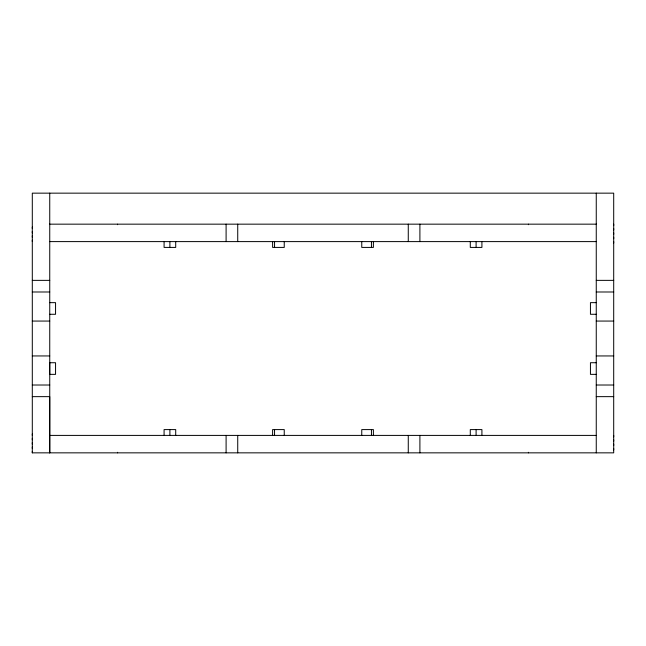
<?xml version="1.0" encoding="UTF-8"?>
<svg xmlns="http://www.w3.org/2000/svg" width="646" height="646" viewBox="0 0 646 646"><rect width="100%" height="100%" fill="white"/><g stroke="black" fill="none" stroke-linecap="round" stroke-linejoin="round"><path stroke-width="0.97" d="M32.3 452.846L32.3 193.154L613.7 193.154L613.7 452.846L32.3 452.846L32.3 451.392M32.3 448.486L32.3 447.032M32.3 444.109L32.3 442.672M32.3 439.764L32.3 438.311M32.3 435.42L32.3 433.95M32.3 240.15L32.3 241.588M32.3 237.244L32.3 235.79M32.3 232.899L32.3 231.43M32.3 228.523L32.3 227.069M49.742 374.115L49.742 363.012M613.7 449.939L613.7 448.486M613.7 445.578L613.7 444.125M613.7 441.218L613.7 439.764M613.7 436.858L613.7 435.404M613.7 243.058L613.7 241.588M613.7 238.697L613.7 237.244M613.7 234.337L613.7 232.883M613.7 229.976L613.7 228.523M613.7 225.615L613.7 224.162M49.5 224.162L596.5 224.162M49.742 241.604L596.258 241.604M32.3 280.364L49.742 280.364M596.258 280.364L613.7 280.364M32.3 291.992L49.742 291.992M596.258 291.992L613.7 291.992M49.742 302.651L55.556 302.651L55.556 314.279L49.742 314.279M596.258 302.651L590.444 302.651L590.444 314.279L596.258 314.279M32.3 321.062L49.742 321.062M596.258 321.062L613.7 321.062M32.3 355.946L49.742 355.946M596.258 355.946L613.7 355.946M49.742 362.729L55.556 362.729L55.556 374.357L49.742 374.357M596.258 362.729L590.444 362.729L590.444 374.357L596.258 374.357M32.3 385.016L49.742 385.016M596.258 385.016L613.7 385.016M32.3 396.644L49.742 396.644L49.742 452.846L49.742 193.154M596.258 396.644L613.7 396.644M49.742 435.404L596.258 435.404M596.258 193.154L596.258 452.846M528.428 224.162L528.428 224.703M528.428 452.297L528.428 452.846M481.916 241.604L481.916 247.418L470.288 247.418L470.288 241.604M481.916 435.404L481.916 429.59L470.288 429.59L470.288 435.404M476.102 241.604L476.102 247.418M476.102 429.59L476.102 435.404M419.9 224.162L419.9 241.604M419.9 435.404L419.9 452.846M408.272 224.162L408.272 241.604M408.272 435.404L408.272 452.846M373.388 241.604L373.388 247.418L361.76 247.418L361.76 241.604M373.388 435.404L373.388 429.59L361.76 429.59L361.76 435.404M371.45 241.604L371.45 247.418M371.45 429.59L371.45 435.404M284.24 241.604L284.24 247.418L272.612 247.418L272.612 241.604M284.24 435.404L284.24 429.59L272.612 429.59L272.612 435.404M274.55 241.604L274.55 247.418M274.55 429.59L274.55 435.404M237.728 224.162L237.728 241.604M237.728 435.404L237.728 452.846M226.1 224.162L226.1 241.604M226.1 435.404L226.1 452.846M175.712 241.604L175.712 247.418L164.084 247.418L164.084 241.604M175.712 435.404L175.712 429.59L164.084 429.59L164.084 435.404M169.898 241.604L169.898 247.418M169.898 429.59L169.898 435.404M117.572 224.162L117.572 224.703M117.572 452.297L117.572 452.846"/></g></svg>
